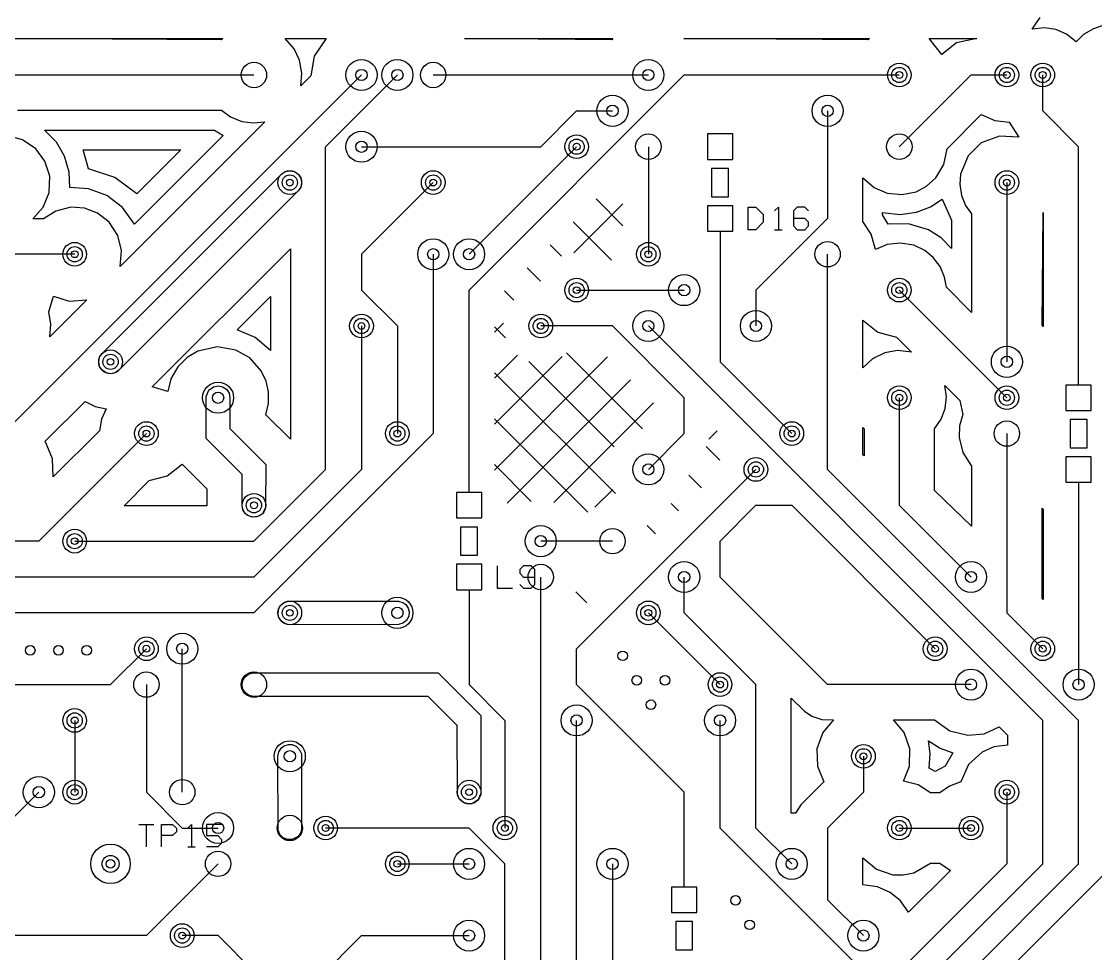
# Model space of a CAD drawing. Extents: x 7 to 280, y 7 to 360.
# Drawn here: x 123.85 to 161.89, y 46.36 to 79.36 of the extents above; entities that cross this region are included whole.
import ezdxf

# ---------------------------------------------------------------- set-up
doc = ezdxf.new("R2010")
doc.units = 0
doc.layers.add('SCORE', color=5, linetype='CONTINUOUS')

msp = doc.modelspace()

# ---------------------------------------------------------------- linework, layer by layer
at = {"layer": 'SCORE'}
for p, q in [((159.6422, 79.0962), (159.9309, 79.5002)), ((160.0813, 79.1385), (159.6422, 79.0962)), ((160.4788, 79.0753), (160.0813, 79.1385)), ((162.1825, 79.2295), (161.8151, 79.1081)), ((123.1746, 78.76), (130.9736, 78.76)), ((130.9285, 78.72), (123.1746, 78.76)), ((130.9736, 78.76), (130.9285, 78.72)), ((133.1864, 78.76), (134.6354, 78.76)), ((133.5079, 78.3917), (133.1864, 78.76)), ((134.6354, 78.76), (134.2173, 78.1336)), ((139.5364, 78.76), (144.7954, 78.76)), ((144.7555, 78.72), (139.5364, 78.76)), ((144.7954, 78.76), (144.7555, 78.72)), ((147.3046, 78.76), (153.8805, 78.76)), ((153.8332, 78.72), (147.3046, 78.76)), ((153.8805, 78.76), (153.8332, 78.72)), ((155.9995, 78.76), (157.6905, 78.76)), ((156.4418, 78.1995), (155.9995, 78.76)), ((157.6905, 78.76), (156.9702, 78.6109)), ((160.8606, 78.9126), (160.4788, 79.0753)), ((161.2011, 78.6497), (160.8606, 78.9126)), ((161.4665, 78.8992), (161.2011, 78.6497)), ((161.8151, 79.1081), (161.4665, 78.8992)), ((133.6983, 77.9891), (133.5079, 78.3917)), ((156.9702, 78.6109), (156.4418, 78.1995)), ((134.2173, 78.1336), (134.0908, 77.4385)), ((133.7785, 77.5313), (133.6983, 77.9891)), ((121.92, 63.5), (135.89, 77.47)), ((123.19, 77.47), (132.08, 77.47)), ((133.7348, 77.0826), (133.7785, 77.5313)), ((134.0908, 77.4385), (133.7348, 77.0826)), ((134.62, 74.93), (137.16, 77.47)), ((138.43, 77.47), (146.05, 77.47)), ((139.7, 69.85), (147.32, 77.47)), ((147.32, 77.47), (154.94, 77.47)), ((154.94, 74.93), (157.48, 77.47)), ((157.48, 77.47), (158.75, 77.47)), ((160.02, 76.2), (160.02, 77.47)), ((123.7078, 76.22), (130.9285, 76.22)), ((130.9285, 76.22), (131.2551, 75.984)), ((142.24, 74.93), (143.51, 76.2)), ((143.51, 76.2), (144.78, 76.2)), ((152.4, 76.2), (152.4, 72.39)), ((161.29, 74.93), (160.02, 76.2)), ((132.4674, 75.8152), (127.3436, 70.6914)), ((131.2551, 75.984), (131.6456, 75.8268)), ((131.6456, 75.8268), (132.053, 75.7707)), ((132.053, 75.7707), (132.4674, 75.8152)), ((156.6381, 74.8603), (157.8449, 76.0671)), ((157.8449, 76.0671), (158.3244, 75.8555)), ((158.3244, 75.8555), (158.8353, 75.8027)), ((158.8353, 75.8027), (159.1786, 75.2736)), ((125.0809, 75.0881), (124.6577, 75.52)), ((124.6577, 75.52), (130.682, 75.52)), ((130.9932, 75.3309), (127.8467, 72.1844)), ((130.682, 75.52), (130.9932, 75.3309)), ((149.04, 75.38), (148.14, 75.38)), ((148.14, 75.38), (148.14, 74.48)), ((149.04, 74.48), (149.04, 75.38)), ((123.8852, 75.178), (123.3268, 75.3239)), ((124.3513, 74.8595), (123.8852, 75.178)), ((125.3687, 74.5916), (125.0809, 75.0881)), ((157.845, 75.063), (157.377, 74.6099)), ((158.4846, 75.3084), (157.845, 75.063)), ((159.1786, 75.2736), (158.4846, 75.3084)), ((124.6749, 74.4231), (124.3513, 74.8595)), ((125.5308, 74.0281), (125.3687, 74.5916)), ((126.2199, 74.1499), (126.0317, 74.82)), ((126.0317, 74.82), (129.4923, 74.82)), ((129.4923, 74.82), (127.9312, 73.2589)), ((134.62, 63.5), (134.62, 74.93)), ((135.89, 74.93), (142.24, 74.93)), ((143.51, 74.93), (139.7, 71.12)), ((146.05, 74.93), (146.05, 71.12)), ((156.5203, 74.3046), (156.6381, 74.8603)), ((157.377, 74.6099), (157.1075, 73.9592)), ((161.29, 68.58), (161.29, 74.93)), ((124.8444, 73.8846), (124.6749, 74.4231)), ((148.14, 74.48), (149.04, 74.48)), ((156.2365, 73.8311), (156.5203, 74.3046)), ((124.822, 73.3079), (124.8444, 73.8846)), ((125.5526, 73.4826), (125.5308, 74.0281)), ((127.1531, 73.8396), (126.2199, 74.1499)), ((126.703, 67.607), (133.053, 73.957)), ((127.9312, 73.2589), (127.1531, 73.8396)), ((133.053, 73.957), (133.1893, 74.048)), ((133.1893, 74.048), (133.35, 74.08)), ((133.35, 74.08), (133.5107, 74.048)), ((133.5107, 74.048), (133.647, 73.957)), ((133.647, 73.957), (133.738, 73.8207)), ((133.738, 73.8207), (133.77, 73.66)), ((148.89, 74.16), (148.29, 74.16)), ((148.29, 74.16), (148.29, 73.16)), ((148.89, 73.16), (148.89, 74.16)), ((153.6442, 72.2779), (153.65, 73.8236)), ((153.65, 73.8236), (154.0474, 73.4837)), ((155.9065, 73.532), (156.2365, 73.8311)), ((157.1075, 73.9592), (157.0815, 73.5987)), ((126.2187, 73.4385), (125.5526, 73.4826)), ((126.8707, 73.1968), (126.2187, 73.4385)), ((133.738, 73.4993), (133.647, 73.363)), ((133.77, 73.66), (133.738, 73.4993)), ((138.43, 73.66), (135.89, 71.12)), ((154.0474, 73.4837), (154.5056, 73.2868)), ((155.5333, 73.3373), (155.9065, 73.532)), ((157.0815, 73.5987), (157.1447, 73.2012)), ((158.75, 73.66), (158.75, 67.31)), ((124.6114, 72.784), (124.822, 73.3079)), ((127.4245, 72.7763), (126.8707, 73.1968)), ((133.647, 73.363), (127.297, 67.013)), ((144.2024, 73.0796), (145.15, 72.1321)), ((148.29, 73.16), (148.89, 73.16)), ((154.5056, 73.2868), (155.0454, 73.2337)), ((155.0454, 73.2337), (155.5333, 73.3373)), ((156.0472, 72.8013), (156.4552, 73.0696)), ((156.4552, 73.0696), (156.7903, 72.3282)), ((157.1447, 73.2012), (157.2905, 72.8493)), ((124.2495, 72.37), (124.6114, 72.784)), ((125.5932, 72.7839), (125.0662, 72.6519)), ((126.0821, 72.752), (125.5932, 72.7839)), ((126.5407, 72.5795), (126.0821, 72.752)), ((127.8467, 72.1844), (127.4245, 72.7763)), ((143.4094, 71.1658), (145.15, 72.9064)), ((149.04, 72.84), (148.14, 72.84)), ((148.14, 72.84), (148.14, 71.94)), ((149.04, 71.94), (149.04, 72.84)), ((149.59, 71.99), (149.59, 72.79)), ((149.59, 72.79), (149.8567, 72.79)), ((149.8567, 72.79), (150.1233, 72.5233)), ((150.5233, 72.6567), (150.6567, 72.79)), ((150.6567, 72.79), (150.6567, 71.99)), ((151.3233, 72.79), (151.19, 72.6567)), ((151.59, 72.79), (151.3233, 72.79)), ((151.7233, 72.6567), (151.59, 72.79)), ((155.5444, 72.6078), (156.0472, 72.8013)), ((157.2905, 72.8493), (157.5, 72.5532)), ((124.6232, 72.37), (124.2495, 72.37)), ((125.0662, 72.6519), (124.6232, 72.37)), ((126.9532, 72.2564), (126.5407, 72.5795)), ((152.4, 72.39), (149.86, 69.85)), ((150.1233, 72.5233), (150.1233, 72.2567)), ((151.19, 72.6567), (151.19, 72.1233)), ((151.59, 72.39), (151.19, 72.39)), ((151.7233, 72.2567), (151.59, 72.39)), ((154.35, 72.518), (154.35, 72.6042)), ((154.35, 72.6042), (154.967, 72.5307)), ((154.5491, 72.1869), (154.35, 72.518)), ((154.967, 72.5307), (155.5444, 72.6078)), ((156.7903, 72.3282), (156.7927, 71.327)), ((157.5, 72.5532), (157.5, 69.0604)), ((160, 68.6045), (160.04, 72.6005)), ((160.04, 72.6005), (160.04, 68.5646)), ((127.2619, 71.7838), (126.9532, 72.2564)), ((143.3893, 72.2665), (144.7475, 70.9082)), ((148.14, 71.94), (149.04, 71.94)), ((148.59, 71.94), (148.59, 69.85)), ((149.8567, 71.99), (149.59, 71.99)), ((150.1233, 72.2567), (149.8567, 71.99)), ((150.5233, 71.99), (150.79, 71.99)), ((151.19, 72.1233), (151.3233, 71.99)), ((151.3233, 71.99), (151.59, 71.99)), ((151.59, 71.99), (151.7233, 72.1233)), ((151.7233, 72.1233), (151.7233, 72.2567)), ((153.9457, 71.8267), (153.6442, 72.2779)), ((155.2673, 72.1969), (154.5491, 72.1869)), ((155.9717, 71.9832), (155.2673, 72.1969)), ((156.4222, 71.6986), (155.9717, 71.9832)), ((127.3939, 71.2568), (127.2619, 71.7838)), ((154.0911, 71.2876), (153.9457, 71.8267)), ((156.7927, 71.327), (156.4222, 71.6986)), ((127.3436, 70.6914), (127.3939, 71.2568)), ((128.4782, 66.4265), (133.37, 71.3183)), ((133.37, 71.3183), (133.37, 64.5717)), ((142.5761, 71.4533), (142.9737, 71.0557)), ((154.5144, 71.4645), (154.0911, 71.2876)), ((154.967, 71.5193), (154.5144, 71.4645)), ((155.4504, 71.4396), (154.967, 71.5193)), ((155.845, 71.253), (155.4504, 71.4396)), ((156.1395, 71.0113), (155.845, 71.253)), ((125.73, 71.12), (120.65, 71.12)), ((135.89, 71.12), (135.89, 69.85)), ((138.43, 71.12), (138.43, 64.77)), ((152.4, 63.5), (152.4, 71.12)), ((156.3826, 70.6906), (156.1395, 71.0113)), ((141.7629, 70.6401), (142.2305, 70.1725)), ((156.5453, 70.3088), (156.3826, 70.6906)), ((156.6065, 69.9518), (156.5453, 70.3088)), ((124.815, 69.0773), (124.976, 69.6305)), ((124.976, 69.6305), (125.5395, 69.4613)), ((131.4874, 68.4457), (132.67, 69.6283)), ((132.67, 69.6283), (132.67, 67.7095)), ((135.89, 69.85), (137.16, 68.58)), ((139.7, 64.77), (139.7, 69.85)), ((140.9497, 69.8269), (141.2855, 69.4912)), ((143.51, 69.85), (147.32, 69.85)), ((148.59, 69.85), (148.59, 67.31)), ((149.86, 69.85), (149.86, 68.58)), ((154.94, 69.85), (158.75, 66.04)), ((157.5, 69.0604), (156.6065, 69.9518)), ((126.1586, 69.5064), (124.8448, 68.1926)), ((125.5395, 69.4613), (126.1586, 69.5064)), ((124.8885, 68.6413), (124.815, 69.0773)), ((124.8448, 68.1926), (124.8885, 68.6413)), ((135.89, 68.58), (135.89, 63.5)), ((137.16, 68.58), (137.16, 64.77)), ((140.6, 68.3564), (140.9242, 68.6806)), ((140.6, 68.5503), (140.9883, 68.162)), ((144.78, 68.58), (142.24, 68.58)), ((147.32, 66.04), (144.78, 68.58)), ((160.02, 54.61), (146.05, 68.58)), ((153.65, 68.7905), (154.1769, 68.3651)), ((153.65, 67.0995), (153.65, 68.7905)), ((160.04, 68.5646), (160, 68.6045)), ((161.29, 66.49), (161.29, 68.58)), ((132.1181, 68.1699), (131.4874, 68.4457)), ((132.67, 67.7095), (132.1181, 68.1699)), ((154.1769, 68.3651), (154.8388, 68.1835)), ((154.8388, 68.1835), (155.3686, 67.6536)), ((130.783, 67.8393), (130.0965, 67.692)), ((131.4416, 67.7251), (130.783, 67.8393)), ((131.9306, 67.448), (131.4416, 67.7251)), ((126.58, 67.31), (126.612, 67.4707)), ((126.612, 67.4707), (126.703, 67.607)), ((129.7165, 67.4692), (129.3808, 67.1335)), ((130.0965, 67.692), (129.7165, 67.4692)), ((132.3395, 66.9882), (131.9306, 67.448)), ((140.6, 66.73), (141.4179, 67.5479)), ((140.6, 65.1037), (142.9921, 67.4958)), ((140.6, 63.4773), (144.6049, 67.4823)), ((143.1512, 67.6255), (145.8423, 64.9344)), ((153.9901, 67.413), (153.65, 67.0995)), ((154.4296, 67.6296), (153.9901, 67.413)), ((154.8787, 67.7085), (154.4296, 67.6296)), ((155.3686, 67.6536), (154.8787, 67.7085)), ((126.612, 67.1493), (126.58, 67.31)), ((126.703, 67.013), (126.612, 67.1493)), ((126.8393, 66.922), (126.703, 67.013)), ((127.297, 67.013), (127.1607, 66.922)), ((129.3808, 67.1335), (129.1373, 66.7036)), ((132.5132, 66.6208), (132.3395, 66.9882)), ((141.822, 67.3283), (144.845, 64.3053)), ((148.59, 67.31), (151.13, 64.77)), ((127, 66.89), (126.8393, 66.922)), ((127.1607, 66.922), (127, 66.89)), ((129.1373, 66.7036), (129.024, 66.2595)), ((132.598, 66.2432), (132.5132, 66.6208)), ((140.6, 66.924), (144.8816, 62.6424)), ((141.05, 62.301), (145.4181, 66.6691)), ((129.024, 66.2595), (128.4782, 66.4265)), ((130.392, 66.0812), (130.4853, 66.3064)), ((130.4853, 66.3064), (130.6493, 66.428)), ((130.6493, 66.428), (130.81, 66.46)), ((130.81, 66.46), (130.9707, 66.428)), ((130.9707, 66.428), (131.107, 66.337)), ((131.107, 66.337), (131.198, 66.2007)), ((131.198, 66.2007), (131.23, 66.04)), ((132.598, 65.8368), (132.598, 66.2432)), ((156.5536, 66.4686), (157.0835, 65.9388)), ((156.6093, 66.067), (156.5536, 66.4686)), ((161.74, 66.49), (160.84, 66.49)), ((160.84, 66.49), (160.84, 65.59)), ((161.74, 65.59), (161.74, 66.49)), ((124.688, 64.4968), (126.0954, 65.9067)), ((126.0954, 65.9067), (126.457, 65.7312)), ((130.39, 64.596), (130.392, 66.0812)), ((131.23, 66.04), (131.23, 64.944)), ((132.5051, 65.4366), (132.598, 65.8368)), ((142.7074, 62.3321), (146.2313, 65.8559)), ((147.32, 64.77), (147.32, 66.04)), ((154.94, 66.04), (154.94, 62.23)), ((156.5645, 65.6543), (156.6093, 66.067)), ((157.0835, 65.9388), (157.1902, 65.4448)), ((126.457, 65.7312), (126.8495, 65.6474)), ((126.8495, 65.6474), (126.6804, 65.2804)), ((156.4249, 65.2769), (156.5645, 65.6543)), ((157.1902, 65.4448), (157.0722, 65.0412)), ((160.84, 65.59), (161.74, 65.59)), ((126.6804, 65.2804), (126.6035, 64.8712)), ((133.37, 64.5717), (132.5051, 65.4366)), ((140.6, 65.2976), (143.9078, 61.9898)), ((156.19, 64.9332), (156.4249, 65.2769)), ((161.59, 65.27), (160.99, 65.27)), ((160.99, 65.27), (160.99, 64.27)), ((161.59, 64.27), (161.59, 65.27)), ((128.27, 64.77), (124.46, 60.96)), ((126.6035, 64.8712), (124.9701, 63.2379)), ((131.23, 64.944), (132.5, 63.674)), ((138.43, 64.77), (132.08, 58.42)), ((139.7, 62.68), (139.7, 64.77)), ((146.05, 63.5), (147.32, 64.77)), ((148.1967, 64.5686), (148.4926, 64.8646)), ((153.65, 64.9805), (153.69, 64.9332)), ((153.65, 64.0178), (153.65, 64.9805)), ((153.69, 64.9332), (153.69, 63.9778)), ((156.19, 62.7478), (156.19, 64.9332)), ((157.0722, 65.0412), (157.0562, 64.6303)), ((158.75, 64.77), (158.75, 58.42)), ((124.9495, 63.8775), (124.688, 64.4968)), ((131.66, 63.326), (130.39, 64.596)), ((148.0929, 64.3101), (148.5805, 63.8225)), ((157.0562, 64.6303), (157.1903, 64.0948)), ((153.69, 63.9778), (153.65, 64.0178)), ((157.1903, 64.0948), (157.5, 63.6185)), ((161.74, 63.95), (160.84, 63.95)), ((160.84, 63.95), (160.84, 63.05)), ((160.99, 64.27), (161.59, 64.27)), ((161.74, 63.05), (161.74, 63.95)), ((124.9701, 63.2379), (124.9495, 63.8775)), ((129.0024, 63.2696), (129.5363, 63.682)), ((129.5363, 63.682), (130.41, 62.8083)), ((132.5, 63.674), (132.4919, 62.1481)), ((140.6, 63.6713), (141.9019, 62.3694)), ((157.5, 63.6185), (157.5, 61.4893)), ((128.3716, 63.1035), (129.0024, 63.2696)), ((131.66, 62.23), (131.66, 63.326)), ((135.89, 63.5), (132.08, 59.69)), ((132.08, 60.96), (134.62, 63.5)), ((143.51, 57.15), (149.86, 63.5)), ((147.4844, 63.2923), (147.9319, 62.8447)), ((161.29, 54.61), (152.4, 63.5)), ((127.4794, 62.21), (128.3716, 63.1035)), ((130.41, 62.8083), (130.4105, 62.21)), ((144.1606, 62.1589), (144.7882, 62.7865)), ((160.84, 63.05), (161.74, 63.05)), ((161.29, 63.05), (161.29, 60.96)), ((140.15, 62.68), (139.25, 62.68)), ((139.25, 62.68), (139.25, 61.78)), ((140.15, 61.78), (140.15, 62.68)), ((157.5, 61.4893), (156.19, 62.7478)), ((130.4105, 62.21), (127.4794, 62.21)), ((131.692, 62.0693), (131.66, 62.23)), ((131.783, 61.933), (131.692, 62.0693)), ((132.4919, 62.1481), (132.377, 61.933)), ((146.8553, 62.295), (147.1188, 62.0316)), ((148.59, 60.96), (149.86, 62.23)), ((149.86, 62.23), (151.13, 62.23)), ((151.13, 62.23), (156.21, 57.15)), ((154.94, 62.23), (157.48, 59.69)), ((160, 62.1252), (160.04, 62.0906)), ((160, 58.9378), (160, 62.1252)), ((160.04, 62.0906), (160.04, 58.8978)), ((131.882, 61.8596), (131.783, 61.933)), ((132.0388, 61.812), (131.882, 61.8596)), ((132.2019, 61.8281), (132.0388, 61.812)), ((132.377, 61.933), (132.2019, 61.8281)), ((139.25, 61.78), (140.15, 61.78)), ((140, 61.46), (139.4, 61.46)), ((139.4, 61.46), (139.4, 60.46)), ((140, 60.46), (140, 61.46)), ((146.0112, 61.5128), (146.3056, 61.2184)), ((124.46, 60.96), (123.19, 60.96)), ((125.73, 60.96), (132.08, 60.96)), ((144.78, 60.96), (142.24, 60.96)), ((148.59, 59.69), (148.59, 60.96)), ((161.29, 60.96), (161.29, 55.88)), ((140.15, 60.14), (139.25, 60.14)), ((139.25, 60.14), (139.25, 59.24)), ((139.4, 60.46), (140, 60.46)), ((140.15, 59.24), (140.15, 60.14)), ((140.7, 60.09), (140.7, 59.29)), ((141.6333, 60.09), (141.5, 59.9567)), ((141.5, 59.9567), (141.5, 59.8233)), ((141.5, 59.8233), (141.6333, 59.69)), ((141.9, 60.09), (141.6333, 60.09)), ((142.0333, 59.9567), (141.9, 60.09)), ((142.0333, 59.4233), (142.0333, 59.9567)), ((132.08, 59.69), (121.92, 59.69)), ((141.5, 59.4233), (141.6333, 59.29)), ((141.6333, 59.69), (142.0333, 59.69)), ((141.9, 59.29), (142.0333, 59.4233)), ((142.24, 33.02), (142.24, 59.69)), ((147.32, 58.42), (147.32, 59.69)), ((152.4, 55.88), (148.59, 59.69)), ((139.25, 59.24), (140.15, 59.24)), ((139.7, 59.24), (139.7, 57.15)), ((140.7, 59.29), (141.2333, 59.29)), ((141.6333, 59.29), (141.9, 59.29)), ((143.4821, 59.1628), (143.8661, 58.7789)), ((132.9481, 58.5419), (133.0253, 58.6864)), ((133.0253, 58.6864), (133.152, 58.7904)), ((133.152, 58.7904), (133.3088, 58.838)), ((133.3088, 58.838), (137.2012, 58.838)), ((137.2012, 58.838), (137.358, 58.7904)), ((137.358, 58.7904), (137.457, 58.717)), ((137.457, 58.717), (137.548, 58.5807)), ((160.04, 58.8978), (160, 58.9378)), ((132.08, 58.42), (121.92, 58.42)), ((132.932, 58.3788), (132.9481, 58.5419)), ((132.962, 58.2593), (132.932, 58.3788)), ((133.053, 58.123), (132.962, 58.2593)), ((137.5619, 58.2981), (137.4847, 58.1536)), ((137.548, 58.5807), (137.578, 58.4612)), ((137.578, 58.4612), (137.5619, 58.2981)), ((148.59, 55.88), (146.05, 58.42)), ((149.86, 55.88), (147.32, 58.42)), ((158.75, 58.42), (160.02, 57.15)), ((133.1893, 58.032), (133.053, 58.123)), ((133.35, 58), (133.1893, 58.032)), ((137.2012, 58.002), (133.35, 58)), ((137.358, 58.0496), (137.2012, 58.002)), ((137.4847, 58.1536), (137.358, 58.0496)), ((127, 55.88), (128.27, 57.15)), ((129.54, 52.07), (129.54, 57.15)), ((139.7, 57.15), (139.7, 55.88)), ((143.51, 55.88), (143.51, 57.15)), ((131.662, 55.8388), (131.6781, 56.0019)), ((131.6781, 56.0019), (131.7553, 56.1464)), ((131.7553, 56.1464), (131.882, 56.2504)), ((131.882, 56.2504), (132.0388, 56.298)), ((132.0388, 56.298), (138.604, 56.3)), ((138.604, 56.3), (140.12, 54.784)), ((121.92, 55.88), (127, 55.88)), ((128.27, 55.88), (128.27, 52.07)), ((131.692, 55.7193), (131.662, 55.8388)), ((131.783, 55.583), (131.692, 55.7193)), ((131.882, 55.5096), (131.783, 55.583)), ((139.7, 55.88), (140.97, 54.61)), ((147.32, 52.07), (143.51, 55.88)), ((149.86, 50.8), (149.86, 55.88)), ((157.48, 55.88), (152.4, 55.88)), ((132.0388, 55.462), (131.882, 55.5096)), ((138.256, 55.46), (132.0388, 55.462)), ((139.28, 54.436), (138.256, 55.46)), ((151.11, 55.4018), (151.581, 54.9362)), ((151.11, 51.3293), (151.11, 55.4018)), ((151.581, 54.9362), (151.8414, 54.7622)), ((125.73, 54.61), (125.73, 52.07)), ((139.2881, 51.9881), (139.28, 54.436)), ((140.12, 54.784), (140.118, 52.0288)), ((140.97, 54.61), (140.97, 50.8)), ((143.51, 45.72), (143.51, 54.61)), ((148.59, 50.8), (148.59, 54.61)), ((151.8414, 54.7622), (152.19, 54.6481)), ((152.19, 54.6481), (152.6105, 54.63)), ((152.6105, 54.63), (152.2274, 54.1806)), ((154.7295, 54.63), (156.1855, 54.63)), ((155.1126, 54.1806), (154.7295, 54.63)), ((156.1855, 54.63), (156.7351, 54.2419)), ((160.02, 49.53), (160.02, 54.61)), ((161.29, 49.53), (161.29, 54.61)), ((152.2274, 54.1806), (152.0216, 53.6054)), ((155.3184, 53.6054), (155.1126, 54.1806)), ((156.7351, 54.2419), (157.3648, 54.0842)), ((157.3648, 54.0842), (157.9434, 54.1411)), ((157.9434, 54.1411), (158.4776, 54.3825)), ((158.4776, 54.3825), (158.77, 54.0913)), ((158.77, 54.0913), (158.77, 53.7393)), ((133.053, 53.637), (133.152, 53.7104)), ((133.152, 53.7104), (133.3088, 53.758)), ((133.3088, 53.758), (133.4319, 53.7519)), ((133.4319, 53.7519), (133.5833, 53.6892)), ((133.5833, 53.6892), (133.6992, 53.5733)), ((155.9762, 53.8836), (156.387, 53.6322)), ((156.0377, 53.4357), (155.9762, 53.8836)), ((158.2912, 53.6753), (157.874, 53.4914)), ((158.77, 53.7393), (158.2912, 53.6753)), ((132.93, 53.34), (132.962, 53.5007)), ((132.9381, 50.7181), (132.93, 53.34)), ((132.962, 53.5007), (133.053, 53.637)), ((133.6992, 53.5733), (133.7619, 53.4219)), ((133.7619, 53.4219), (133.768, 50.7588)), ((152.0216, 53.6054), (152.038, 52.9879)), ((153.67, 53.34), (153.67, 52.07)), ((155.302, 52.9879), (155.3184, 53.6054)), ((156.0015, 52.9182), (156.0377, 53.4357)), ((156.387, 53.6322), (156.8348, 53.4654)), ((156.8348, 53.4654), (156.5646, 52.9854)), ((157.874, 53.4914), (157.3968, 53.048)), ((152.038, 52.9879), (152.2671, 52.4349)), ((155.0905, 52.4626), (155.302, 52.9879)), ((156.21, 52.8002), (156.0015, 52.9182)), ((156.5646, 52.9854), (156.21, 52.8002)), ((157.3968, 53.048), (157.1198, 52.4302)), ((152.2671, 52.4349), (151.4562, 51.619)), ((155.6038, 52.3319), (155.0905, 52.4626)), ((156.0468, 52.05), (155.6038, 52.3319)), ((156.7169, 52.2849), (156.3732, 52.05)), ((157.1198, 52.4302), (156.7169, 52.2849)), ((119.38, 46.99), (124.46, 52.07)), ((128.27, 52.07), (129.54, 50.8)), ((139.3508, 51.8367), (139.2881, 51.9881)), ((139.502, 51.6996), (139.3508, 51.8367)), ((140.0247, 51.8036), (139.8219, 51.6681)), ((140.118, 52.0288), (140.0247, 51.8036)), ((147.32, 50.8), (147.32, 52.07)), ((153.67, 52.07), (152.4, 50.8)), ((156.3732, 52.05), (156.0468, 52.05)), ((158.75, 52.07), (158.75, 49.53)), ((139.6588, 51.652), (139.502, 51.6996)), ((139.8219, 51.6681), (139.6588, 51.652)), ((151.4562, 51.619), (151.266, 51.3243)), ((151.266, 51.3243), (151.11, 51.3293)), ((128, 50.93), (128.5333, 50.93)), ((128.2667, 50.93), (128.2667, 50.13)), ((128.8, 50.13), (128.8, 50.93)), ((128.8, 50.93), (129.2, 50.93)), ((129.2, 50.93), (129.3333, 50.7967)), ((129.3333, 50.6633), (129.2, 50.53)), ((129.3333, 50.7967), (129.3333, 50.6633)), ((129.54, 50.8), (130.81, 50.8)), ((129.7333, 50.7967), (129.8667, 50.93)), ((129.8667, 50.93), (129.8667, 50.13)), ((130.9333, 50.93), (130.4, 50.93)), ((130.4, 50.93), (130.4, 50.53)), ((133.0008, 50.5667), (132.9381, 50.7181)), ((133.738, 50.6393), (133.647, 50.503)), ((133.768, 50.7588), (133.738, 50.6393)), ((139.7, 50.8), (134.62, 50.8)), ((140.97, 49.53), (139.7, 50.8)), ((147.32, 48.71), (147.32, 50.8)), ((153.67, 45.72), (148.59, 50.8)), ((151.13, 49.53), (149.86, 50.8)), ((152.4, 50.8), (152.4, 48.26)), ((154.94, 50.8), (157.48, 50.8)), ((129.2, 50.53), (128.8, 50.53)), ((130.4, 50.53), (130.8, 50.53)), ((130.8, 50.53), (130.9333, 50.3967)), ((130.9333, 50.2633), (130.8, 50.13)), ((130.9333, 50.3967), (130.9333, 50.2633)), ((133.1167, 50.4508), (133.0008, 50.5667)), ((133.2681, 50.3881), (133.1167, 50.4508)), ((133.4319, 50.3881), (133.2681, 50.3881)), ((133.647, 50.503), (133.4319, 50.3881)), ((129.7333, 50.13), (130, 50.13)), ((130.8, 50.13), (130.4, 50.13)), ((130.81, 49.53), (128.27, 46.99)), ((137.16, 49.53), (139.7, 49.53)), ((140.97, 45.72), (140.97, 49.53)), ((144.78, 49.53), (144.78, 45.72)), ((149.86, 36.83), (162.56, 49.53)), ((149.86, 38.1), (161.29, 49.53)), ((149.86, 39.37), (160.02, 49.53)), ((153.65, 49.7405), (154.1293, 49.3405)), ((153.65, 48.7893), (153.65, 49.7405)), ((158.75, 49.53), (154.94, 45.72)), ((155.4504, 49.2104), (156.0468, 49.55)), ((156.0468, 49.55), (156.3732, 49.55)), ((156.3732, 49.55), (156.7505, 49.2982)), ((154.1293, 49.3405), (154.7154, 49.1456)), ((154.7154, 49.1456), (155.0768, 49.1361)), ((155.0768, 49.1361), (155.4504, 49.2104)), ((156.7505, 49.2982), (155.2686, 47.8163)), ((147.77, 48.71), (146.87, 48.71)), ((146.87, 48.71), (146.87, 47.81)), ((147.77, 47.81), (147.77, 48.71)), ((154.1665, 48.7197), (153.65, 48.7893)), ((154.6182, 48.5195), (154.1665, 48.7197)), ((154.9851, 48.2184), (154.6182, 48.5195)), ((152.4, 48.26), (153.67, 46.99)), ((155.2686, 47.8163), (154.9851, 48.2184)), ((146.87, 47.81), (147.77, 47.81)), ((147.62, 47.49), (147.02, 47.49)), ((147.02, 47.49), (147.02, 46.49)), ((147.62, 46.49), (147.62, 47.49)), ((128.27, 46.99), (123.19, 46.99)), ((130.81, 46.99), (129.54, 46.99)), ((132.08, 45.72), (130.81, 46.99)), ((133.35, 44.45), (135.89, 46.99)), ((135.89, 46.99), (139.7, 46.99)), ((147.02, 46.49), (147.62, 46.49))]:
    msp.add_line(p, q, dxfattribs=at)
for centre, radius in [((135.89, 77.47), 0.55), ((137.16, 77.47), 0.55), ((146.05, 77.47), 0.55), ((132.08, 77.47), 0.45), ((135.89, 77.47), 0.2), ((137.16, 77.47), 0.2), ((138.43, 77.47), 0.45), ((146.05, 77.47), 0.2), ((154.94, 77.47), 0.42), ((154.94, 77.47), 0.27), ((158.75, 77.47), 0.42), ((158.75, 77.47), 0.27), ((160.02, 77.47), 0.42), ((160.02, 77.47), 0.27), ((154.94, 77.47), 0.12), ((158.75, 77.47), 0.12), ((160.02, 77.47), 0.12), ((144.78, 76.2), 0.55), ((152.4, 76.2), 0.55), ((144.78, 76.2), 0.2), ((152.4, 76.2), 0.2), ((135.89, 74.93), 0.55), ((143.51, 74.93), 0.42), ((146.05, 74.93), 0.45), ((154.94, 74.93), 0.45), ((135.89, 74.93), 0.2), ((143.51, 74.93), 0.27), ((143.51, 74.93), 0.12), ((133.35, 73.66), 0.42), ((133.35, 73.66), 0.27), ((138.43, 73.66), 0.42), ((138.43, 73.66), 0.27), ((158.75, 73.66), 0.42), ((158.75, 73.66), 0.27), ((133.35, 73.66), 0.12), ((138.43, 73.66), 0.12), ((158.75, 73.66), 0.12), ((125.73, 71.12), 0.42), ((138.43, 71.12), 0.55), ((139.7, 71.12), 0.55), ((146.05, 71.12), 0.42), ((152.4, 71.12), 0.45), ((125.73, 71.12), 0.27), ((125.73, 71.12), 0.12), ((138.43, 71.12), 0.2), ((139.7, 71.12), 0.2), ((146.05, 71.12), 0.27), ((146.05, 71.12), 0.12), ((147.32, 69.85), 0.55), ((143.51, 69.85), 0.42), ((143.51, 69.85), 0.27), ((147.32, 69.85), 0.2), ((154.94, 69.85), 0.42), ((154.94, 69.85), 0.27), ((143.51, 69.85), 0.12), ((154.94, 69.85), 0.12), ((135.89, 68.58), 0.42), ((142.24, 68.58), 0.42), ((146.05, 68.58), 0.55), ((149.86, 68.58), 0.55), ((135.89, 68.58), 0.27), ((135.89, 68.58), 0.12), ((142.24, 68.58), 0.27), ((142.24, 68.58), 0.12), ((146.05, 68.58), 0.2), ((149.86, 68.58), 0.2), ((127, 67.31), 0.42), ((158.75, 67.31), 0.55), ((127, 67.31), 0.27), ((127, 67.31), 0.12), ((158.75, 67.31), 0.2), ((130.81, 66.04), 0.55), ((130.81, 66.04), 0.2), ((154.94, 66.04), 0.42), ((154.94, 66.04), 0.27), ((158.75, 66.04), 0.42), ((158.75, 66.04), 0.27), ((154.94, 66.04), 0.12), ((158.75, 66.04), 0.12), ((128.27, 64.77), 0.42), ((137.16, 64.77), 0.42), ((151.13, 64.77), 0.42), ((158.75, 64.77), 0.45), ((128.27, 64.77), 0.27), ((128.27, 64.77), 0.12), ((137.16, 64.77), 0.27), ((137.16, 64.77), 0.12), ((151.13, 64.77), 0.27), ((151.13, 64.77), 0.12), ((146.05, 63.5), 0.55), ((149.86, 63.5), 0.42), ((146.05, 63.5), 0.2), ((149.86, 63.5), 0.27), ((149.86, 63.5), 0.12), ((132.08, 62.23), 0.42), ((132.08, 62.23), 0.27), ((132.08, 62.23), 0.12), ((125.73, 60.96), 0.42), ((142.24, 60.96), 0.55), ((144.78, 60.96), 0.45), ((125.73, 60.96), 0.27), ((125.73, 60.96), 0.12), ((142.24, 60.96), 0.2), ((142.24, 59.69), 0.45), ((147.32, 59.69), 0.55), ((157.48, 59.69), 0.55), ((147.32, 59.69), 0.2), ((157.48, 59.69), 0.2), ((137.16, 58.42), 0.55), ((133.35, 58.42), 0.42), ((133.35, 58.42), 0.27), ((137.16, 58.42), 0.2), ((146.05, 58.42), 0.42), ((146.05, 58.42), 0.27), ((133.35, 58.42), 0.12), ((146.05, 58.42), 0.12), ((128.27, 57.15), 0.42), ((129.54, 57.15), 0.55), ((156.21, 57.15), 0.42), ((160.02, 57.15), 0.42), ((124.1557, 57.0921), 0.17), ((125.1557, 57.0921), 0.17), ((126.1557, 57.0921), 0.17), ((128.27, 57.15), 0.27), ((128.27, 57.15), 0.12), ((129.54, 57.15), 0.2), ((145.14, 56.898), 0.17), ((156.21, 57.15), 0.27), ((156.21, 57.15), 0.12), ((160.02, 57.15), 0.27), ((160.02, 57.15), 0.12), ((128.27, 55.88), 0.45), ((132.08, 55.88), 0.45), ((157.48, 55.88), 0.55), ((161.29, 55.88), 0.55), ((145.64, 56.032), 0.17), ((146.64, 56.032), 0.17), ((148.59, 55.88), 0.42), ((148.59, 55.88), 0.27), ((148.59, 55.88), 0.12), ((157.48, 55.88), 0.2), ((161.29, 55.88), 0.2), ((146.14, 55.166), 0.17), ((125.73, 54.61), 0.42), ((125.73, 54.61), 0.27), ((143.51, 54.61), 0.55), ((143.51, 54.61), 0.2), ((148.59, 54.61), 0.55), ((148.59, 54.61), 0.2), ((125.73, 54.61), 0.12), ((133.35, 53.34), 0.55), ((153.67, 53.34), 0.42), ((133.35, 53.34), 0.2), ((153.67, 53.34), 0.27), ((153.67, 53.34), 0.12), ((124.46, 52.07), 0.55), ((129.54, 52.07), 0.45), ((124.46, 52.07), 0.2), ((125.73, 52.07), 0.42), ((125.73, 52.07), 0.27), ((125.73, 52.07), 0.12), ((139.7, 52.07), 0.42), ((139.7, 52.07), 0.27), ((139.7, 52.07), 0.12), ((158.75, 52.07), 0.42), ((158.75, 52.07), 0.27), ((158.75, 52.07), 0.12), ((130.81, 50.8), 0.55), ((130.81, 50.8), 0.2), ((133.35, 50.8), 0.45), ((134.62, 50.8), 0.42), ((134.62, 50.8), 0.27), ((140.97, 50.8), 0.42), ((140.97, 50.8), 0.27), ((154.94, 50.8), 0.42), ((154.94, 50.8), 0.27), ((157.48, 50.8), 0.42), ((157.48, 50.8), 0.27), ((134.62, 50.8), 0.12), ((140.97, 50.8), 0.12), ((154.94, 50.8), 0.12), ((157.48, 50.8), 0.12), ((127, 49.53), 0.7), ((130.81, 49.53), 0.45), ((137.16, 49.53), 0.42), ((139.7, 49.53), 0.55), ((144.78, 49.53), 0.55), ((151.13, 49.53), 0.55), ((127, 49.53), 0.3), ((127, 49.53), 0.15), ((137.16, 49.53), 0.27), ((137.16, 49.53), 0.12), ((139.7, 49.53), 0.2), ((144.78, 49.53), 0.2), ((151.13, 49.53), 0.2), ((149.14, 48.238), 0.17), ((129.54, 46.99), 0.42), ((129.54, 46.99), 0.27), ((139.7, 46.99), 0.55), ((139.7, 46.99), 0.2), ((149.64, 47.372), 0.17), ((153.67, 46.99), 0.55), ((153.67, 46.99), 0.2), ((129.54, 46.99), 0.12)]:
    msp.add_circle(centre, radius, dxfattribs=at)

doc.saveas('drawing.dxf')
